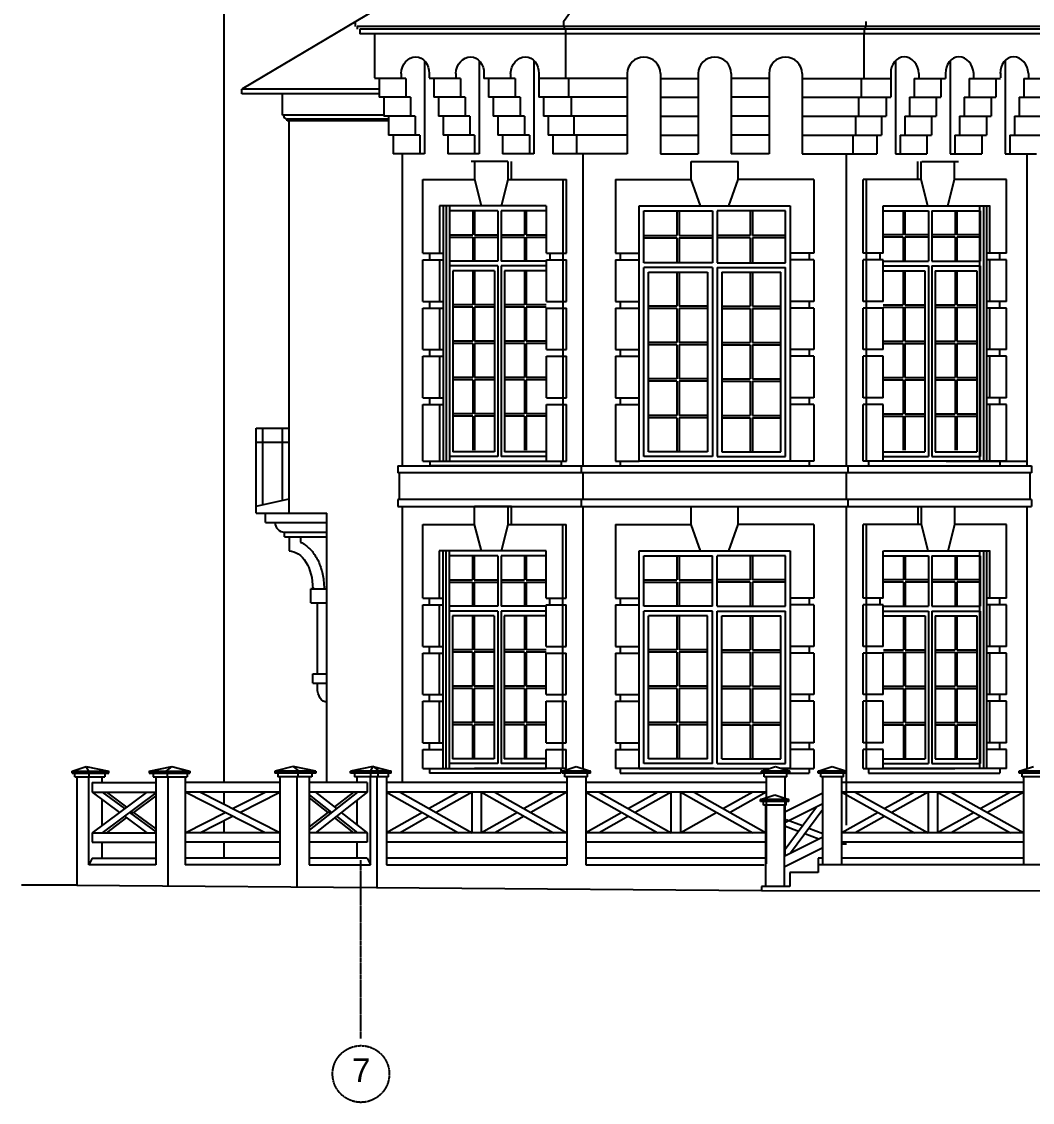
# Model space of a CAD drawing. Header units: millimetres. Extents: x -112665 to -16847, y 30630 to 100849.
# Drawn here: x -110771 to -100071, y 60499 to 71932 of the extents above; entities that cross this region are included whole.
import ezdxf

# ---------------------------------------------------------------- set-up
doc = ezdxf.new("R2010")
doc.units = ezdxf.units.MM
doc.linetypes.add('CENTER2', pattern=[1.125, 0.75, -0.125, 0.125, -0.125])
doc.layers.add('axis', color=40, linetype='CENTER2')
doc.layers.add('wall', color=5, linetype='Continuous')
doc.styles.get("Standard").update_dxf_attribs({"font": 'arial.ttf'})

msp = doc.modelspace()

# ---------------------------------------------------------------- linework, layer by layer
at = {"layer": 'axis'}
msp.add_line((-107179, 61176), (-107179, 63062), dxfattribs=at)
at = {"layer": 'axis', "color": 3}
msp.add_circle((-107179, 60799), 300, dxfattribs=at)
at = {"layer": 'wall', "color": 18, "true_color": 0x000000}
for p, q in [((-100179, 76132), (-108439, 71218)), ((-108629, 74304), (-108629, 63882)), ((-105034, 71932), (-103434, 74196)), ((-107239, 71932), (-107239, 71882)), ((-107239, 71932), (-107239, 71882)), ((-105034, 71932), (-105034, 71882)), ((-105034, 71932), (-105034, 71882)), ((-101833, 71932), (-101833, 71882)), ((-99628, 71882), (-107219, 71882)), ((-107219, 71882), (-107219, 71852)), ((-99648, 71852), (-107189, 71852)), ((-107189, 71852), (-107189, 71802)), ((-105026, 71882), (-105026, 71852)), ((-105026, 71882), (-105026, 71852)), ((-105014, 71852), (-105014, 71802)), ((-105014, 71852), (-105014, 71802)), ((-101853, 71852), (-101853, 71802)), ((-101841, 71882), (-101841, 71852)), ((-99678, 71802), (-107189, 71802)), ((-107037, 71802), (-107037, 71339)), ((-105012, 71802), (-105012, 71332)), ((-101855, 71802), (-101855, 71332)), ((-106507, 71519), (-106507, 70532)), ((-105927, 71519), (-105927, 70532)), ((-105347, 71519), (-105347, 70532)), ((-101520, 71519), (-101520, 70532)), ((-100940, 71519), (-100940, 70532)), ((-100361, 71519), (-100361, 70532)), ((-106754, 71382), (-106754, 71332)), ((-106507, 71382), (-106507, 71332)), ((-106457, 71389), (-106457, 71339)), ((-106174, 71382), (-106174, 71332)), ((-105927, 71382), (-105927, 71332)), ((-105877, 71382), (-105877, 71332)), ((-105594, 71382), (-105594, 71332)), ((-105347, 71382), (-105347, 71332)), ((-105297, 71382), (-105297, 71332)), ((-104359, 71382), (-104359, 70532)), ((-104009, 71382), (-104009, 70532)), ((-103609, 71382), (-103609, 70532)), ((-103259, 71382), (-103259, 70532)), ((-102859, 71382), (-102859, 70532)), ((-102509, 71382), (-102509, 70532)), ((-101570, 71382), (-101570, 71332)), ((-101520, 71382), (-101520, 71332)), ((-101273, 71382), (-101273, 71332)), ((-100990, 71382), (-100990, 71332)), ((-100940, 71382), (-100940, 71332)), ((-100693, 71382), (-100693, 71332)), ((-100410, 71389), (-100410, 71339)), ((-100361, 71382), (-100361, 71332)), ((-100113, 71382), (-100113, 71332)), ((-106705, 71332), (-107037, 71332)), ((-106987, 71332), (-106987, 71132)), ((-106705, 71332), (-106705, 71132)), ((-106125, 71332), (-106457, 71332)), ((-106408, 71332), (-106408, 71132)), ((-106125, 71332), (-106125, 71132)), ((-105545, 71332), (-105877, 71332)), ((-105828, 71332), (-105828, 71132)), ((-105545, 71332), (-105545, 71132)), ((-104359, 71332), (-105297, 71332)), ((-105297, 71332), (-105297, 71132)), ((-104983, 71332), (-104983, 71132)), ((-104009, 71332), (-103609, 71332)), ((-102859, 71332), (-103259, 71332)), ((-102509, 71332), (-101570, 71332)), ((-101884, 71332), (-101884, 71132)), ((-101570, 71332), (-101570, 71132)), ((-101322, 71332), (-101322, 71132)), ((-101322, 71332), (-100990, 71332)), ((-101039, 71332), (-101039, 71132)), ((-100742, 71332), (-100742, 71132)), ((-100742, 71332), (-100410, 71332)), ((-100459, 71332), (-100459, 71132)), ((-100163, 71332), (-99830, 71332)), ((-100163, 71332), (-100163, 71132)), ((-106987, 71218), (-108439, 71218)), ((-108439, 71168), (-108439, 71218)), ((-106987, 71168), (-108439, 71168)), ((-108009, 70942), (-108009, 71168)), ((-106655, 71132), (-106987, 71132)), ((-106938, 71132), (-106938, 70932)), ((-106655, 71132), (-106655, 70932)), ((-106075, 71132), (-106408, 71132)), ((-106358, 71132), (-106358, 70932)), ((-106075, 71132), (-106075, 70932)), ((-105495, 71132), (-105828, 71132)), ((-105778, 71132), (-105778, 70932)), ((-105495, 71132), (-105495, 70932)), ((-104359, 71132), (-105297, 71132)), ((-105248, 71132), (-105248, 70932)), ((-104399, 71132), (-104980, 71132)), ((-104954, 71132), (-104954, 70932)), ((-104009, 71132), (-103609, 71132)), ((-102859, 71132), (-103259, 71132)), ((-102509, 71132), (-101570, 71132)), ((-102468, 71132), (-101888, 71132)), ((-101913, 71132), (-101913, 70932)), ((-101619, 71132), (-101619, 70932)), ((-101372, 71132), (-101372, 70932)), ((-101372, 71132), (-101039, 71132)), ((-101089, 71132), (-101089, 70932)), ((-100792, 71132), (-100792, 70932)), ((-100792, 71132), (-100459, 71132)), ((-100509, 71132), (-100509, 70932)), ((-100212, 71132), (-99880, 71132)), ((-100212, 71132), (-100212, 70932)), ((-106938, 70942), (-108009, 70942)), ((-107959, 70882), (-107959, 70902)), ((-106888, 70902), (-107959, 70902)), ((-106606, 70932), (-106938, 70932)), ((-106888, 70932), (-106888, 70732)), ((-106606, 70932), (-106606, 70732)), ((-106026, 70932), (-106358, 70932)), ((-106309, 70932), (-106309, 70732)), ((-106026, 70932), (-106026, 70732)), ((-105446, 70932), (-105778, 70932)), ((-105729, 70932), (-105729, 70732)), ((-105446, 70932), (-105446, 70732)), ((-104359, 70932), (-105248, 70932)), ((-105198, 70932), (-105198, 70732)), ((-104399, 70932), (-104980, 70932)), ((-104925, 70932), (-104925, 70732)), ((-104009, 70932), (-103609, 70932)), ((-102859, 70932), (-103259, 70932)), ((-102509, 70932), (-101619, 70932)), ((-102468, 70932), (-101888, 70932)), ((-101942, 70932), (-101942, 70732)), ((-101669, 70932), (-101669, 70732)), ((-101421, 70932), (-101089, 70932)), ((-101421, 70932), (-101421, 70732)), ((-101138, 70932), (-101138, 70732)), ((-100841, 70932), (-100509, 70932)), ((-100841, 70932), (-100841, 70732)), ((-100558, 70932), (-100558, 70732)), ((-100262, 70932), (-100262, 70732)), ((-100262, 70932), (-99929, 70932)), ((-106888, 70882), (-107959, 70882)), ((-107939, 66732), (-107939, 70882)), ((-106556, 70732), (-106888, 70732)), ((-106839, 70732), (-106839, 70532)), ((-106556, 70732), (-106556, 70532)), ((-105976, 70732), (-106309, 70732)), ((-106259, 70732), (-106259, 70532)), ((-105976, 70732), (-105976, 70532)), ((-105396, 70732), (-105729, 70732)), ((-105679, 70732), (-105679, 70532)), ((-105396, 70732), (-105396, 70532)), ((-104359, 70732), (-105198, 70732)), ((-105149, 70732), (-105149, 70532)), ((-104399, 70732), (-104980, 70732)), ((-104896, 70732), (-104896, 70532)), ((-104009, 70732), (-103609, 70732)), ((-102859, 70732), (-103259, 70732)), ((-102509, 70732), (-101669, 70732)), ((-102468, 70732), (-101888, 70732)), ((-101971, 70732), (-101971, 70532)), ((-101718, 70732), (-101718, 70532)), ((-101471, 70732), (-101471, 70532)), ((-101471, 70732), (-101138, 70732)), ((-101188, 70732), (-101188, 70532)), ((-100891, 70732), (-100891, 70532)), ((-100891, 70732), (-100558, 70732)), ((-100608, 70732), (-100608, 70532)), ((-100311, 70732), (-100311, 70532)), ((-100311, 70732), (-99979, 70732)), ((-106507, 70532), (-106839, 70532)), ((-106739, 67232), (-106739, 70532)), ((-105927, 70532), (-106259, 70532)), ((-105625, 70452), (-106013, 70452)), ((-105973, 70262), (-105973, 70452)), ((-105347, 70532), (-105679, 70532)), ((-105620, 70262), (-105620, 70452)), ((-105584, 70262), (-105584, 70452)), ((-104359, 70532), (-105149, 70532)), ((-104399, 70532), (-104980, 70532)), ((-104827, 67232), (-104827, 70532)), ((-104009, 70532), (-103609, 70532)), ((-103684, 70452), (-103184, 70452)), ((-103684, 70262), (-103684, 70452)), ((-102859, 70532), (-103259, 70532)), ((-103184, 70262), (-103184, 70452)), ((-102509, 70532), (-101718, 70532)), ((-102468, 70532), (-101888, 70532)), ((-102040, 67232), (-102040, 70532)), ((-101520, 70532), (-101188, 70532)), ((-101283, 70262), (-101283, 70452)), ((-101247, 70262), (-101247, 70452)), ((-101243, 70452), (-100854, 70452)), ((-100940, 70532), (-100608, 70532)), ((-100894, 70262), (-100894, 70452)), ((-100361, 70532), (-100028, 70532)), ((-100128, 67232), (-100128, 70532)), ((-106522, 70262), (-105973, 70262)), ((-106522, 69482), (-106522, 70262)), ((-105903, 69982), (-105973, 70262)), ((-105690, 69982), (-105620, 70262)), ((-105620, 70262), (-105004, 70262)), ((-105039, 67282), (-105039, 70262)), ((-105004, 69482), (-105004, 70262)), ((-104484, 70262), (-104484, 69482)), ((-104484, 70262), (-103684, 70262)), ((-103584, 69982), (-103684, 70262)), ((-103284, 69982), (-103184, 70262)), ((-102384, 70262), (-103184, 70262)), ((-102384, 70262), (-102384, 69482)), ((-101863, 69482), (-101863, 70262)), ((-101247, 70262), (-101863, 70262)), ((-101828, 67282), (-101828, 70262)), ((-101177, 69982), (-101247, 70262)), ((-100965, 69982), (-100894, 70262)), ((-100346, 70262), (-100894, 70262)), ((-100346, 69482), (-100346, 70262)), ((-105217, 69982), (-106349, 69982)), ((-106345, 69482), (-106345, 69982)), ((-106309, 69982), (-106309, 67282)), ((-106278, 69982), (-106278, 67282)), ((-106239, 67282), (-106239, 69982)), ((-105216, 69482), (-105216, 69982)), ((-104234, 67282), (-104234, 69982)), ((-104234, 69982), (-102634, 69982)), ((-102634, 69982), (-102634, 67282)), ((-101651, 69482), (-101651, 69982)), ((-101650, 69982), (-100518, 69982)), ((-100628, 67282), (-100628, 69982)), ((-100589, 69982), (-100589, 67282)), ((-100558, 69982), (-100558, 67282)), ((-100522, 69482), (-100522, 69982)), ((-105730, 69932), (-106243, 69932)), ((-106243, 69932), (-106243, 69397)), ((-105995, 69932), (-105995, 69677)), ((-105978, 69932), (-105978, 69677)), ((-105730, 69932), (-105730, 69397)), ((-105217, 69932), (-105695, 69932)), ((-105695, 69932), (-105695, 69397)), ((-105447, 69932), (-105447, 69677)), ((-105430, 69932), (-105430, 69677)), ((-104184, 69382), (-104184, 69932)), ((-104184, 69932), (-103459, 69932)), ((-103834, 69932), (-103834, 69670)), ((-103834, 69932), (-103834, 69670)), ((-103809, 69932), (-103809, 69670)), ((-103809, 69932), (-103809, 69670)), ((-103459, 69932), (-103459, 69382)), ((-103409, 69932), (-103409, 69382)), ((-102684, 69932), (-103409, 69932)), ((-103059, 69932), (-103059, 69670)), ((-103059, 69932), (-103059, 69670)), ((-103034, 69932), (-103034, 69670)), ((-103034, 69932), (-103034, 69670)), ((-102684, 69382), (-102684, 69932)), ((-101650, 69932), (-101172, 69932)), ((-101438, 69932), (-101438, 69677)), ((-101420, 69932), (-101420, 69677)), ((-101172, 69932), (-101172, 69397)), ((-101137, 69932), (-101137, 69397)), ((-101137, 69932), (-100624, 69932)), ((-100890, 69932), (-100890, 69677)), ((-100872, 69932), (-100872, 69677)), ((-100624, 69932), (-100624, 69397)), ((-106243, 69677), (-105995, 69677)), ((-106243, 69652), (-105995, 69652)), ((-105995, 69652), (-105995, 69397)), ((-105978, 69677), (-105730, 69677)), ((-105978, 69652), (-105730, 69652)), ((-105978, 69652), (-105978, 69397)), ((-105695, 69677), (-105447, 69677)), ((-105695, 69652), (-105447, 69652)), ((-105447, 69652), (-105447, 69397)), ((-105430, 69677), (-105217, 69677)), ((-105430, 69652), (-105217, 69652)), ((-105430, 69652), (-105430, 69397)), ((-104184, 69670), (-103834, 69670)), ((-104184, 69645), (-103834, 69645)), ((-103834, 69645), (-103834, 69382)), ((-103834, 69645), (-103834, 69382)), ((-103809, 69670), (-103459, 69670)), ((-103809, 69645), (-103459, 69645)), ((-103809, 69645), (-103809, 69382)), ((-103809, 69645), (-103809, 69382)), ((-103059, 69670), (-103409, 69670)), ((-103059, 69645), (-103409, 69645)), ((-103059, 69645), (-103059, 69382)), ((-103059, 69645), (-103059, 69382)), ((-102684, 69670), (-103034, 69670)), ((-103034, 69645), (-103034, 69382)), ((-102684, 69645), (-103034, 69645)), ((-103034, 69645), (-103034, 69382)), ((-101438, 69677), (-101650, 69677)), ((-101438, 69652), (-101650, 69652)), ((-101438, 69652), (-101438, 69397)), ((-101172, 69677), (-101420, 69677)), ((-101420, 69652), (-101420, 69397)), ((-101172, 69652), (-101420, 69652)), ((-100890, 69677), (-101137, 69677)), ((-100890, 69652), (-101137, 69652)), ((-100890, 69652), (-100890, 69397)), ((-100624, 69677), (-100872, 69677)), ((-100872, 69652), (-100872, 69397)), ((-100624, 69652), (-100872, 69652)), ((-106522, 69482), (-106309, 69482)), ((-106522, 68972), (-106522, 69412)), ((-106522, 69412), (-106309, 69412)), ((-106451, 69412), (-106451, 69482)), ((-106345, 68972), (-106345, 69412)), ((-105216, 69482), (-105004, 69482)), ((-105216, 68972), (-105216, 69412)), ((-105216, 69412), (-105004, 69412)), ((-105181, 69482), (-105181, 69412)), ((-105004, 68972), (-105004, 69412)), ((-104484, 69482), (-104234, 69482)), ((-104484, 69412), (-104484, 68972)), ((-104484, 69412), (-104234, 69412)), ((-104434, 69482), (-104434, 69412)), ((-102384, 69482), (-102634, 69482)), ((-102384, 69412), (-102634, 69412)), ((-102434, 69482), (-102434, 69412)), ((-102384, 69412), (-102384, 68972)), ((-101651, 69482), (-101863, 69482)), ((-101863, 68972), (-101863, 69412)), ((-101651, 69412), (-101863, 69412)), ((-101686, 69482), (-101686, 69412)), ((-101651, 68972), (-101651, 69412)), ((-100346, 69482), (-100558, 69482)), ((-100346, 69412), (-100558, 69412)), ((-100522, 68972), (-100522, 69412)), ((-100416, 69412), (-100416, 69482)), ((-100346, 68972), (-100346, 69412)), ((-105730, 69397), (-106243, 69397)), ((-106243, 69347), (-106243, 67332)), ((-105730, 69347), (-106243, 69347)), ((-106207, 69297), (-106207, 67382)), ((-105765, 69297), (-106207, 69297)), ((-105995, 69297), (-105995, 68937)), ((-105978, 69297), (-105978, 68937)), ((-105765, 69297), (-105765, 67382)), ((-105730, 69347), (-105730, 67332)), ((-105217, 69397), (-105695, 69397)), ((-105695, 69347), (-105695, 67332)), ((-105217, 69347), (-105695, 69347)), ((-105659, 69297), (-105659, 67382)), ((-105217, 69297), (-105659, 69297)), ((-105447, 69297), (-105447, 68937)), ((-105430, 69297), (-105430, 68937)), ((-103459, 69382), (-104184, 69382)), ((-104184, 67332), (-104184, 69332)), ((-103459, 69332), (-104184, 69332)), ((-103459, 69332), (-103459, 67332)), ((-103409, 69382), (-102684, 69382)), ((-103409, 69332), (-103409, 67332)), ((-103409, 69332), (-102684, 69332)), ((-102684, 67332), (-102684, 69332)), ((-101650, 69397), (-101172, 69397)), ((-101650, 69347), (-101172, 69347)), ((-101650, 69297), (-101208, 69297)), ((-101438, 69297), (-101438, 68937)), ((-101420, 69297), (-101420, 68937)), ((-101208, 69297), (-101208, 67382)), ((-101172, 69347), (-101172, 67332)), ((-101137, 69397), (-100624, 69397)), ((-101137, 69347), (-101137, 67332)), ((-101137, 69347), (-100624, 69347)), ((-101102, 69297), (-101102, 67382)), ((-101102, 69297), (-100660, 69297)), ((-100890, 69297), (-100890, 68937)), ((-100872, 69297), (-100872, 68937)), ((-100660, 69297), (-100660, 67382)), ((-100624, 69347), (-100624, 67332)), ((-104134, 67382), (-104134, 69282)), ((-104134, 69282), (-103509, 69282)), ((-103834, 69282), (-103834, 68922)), ((-103809, 69282), (-103809, 68922)), ((-103509, 69282), (-103509, 67382)), ((-103359, 69282), (-103359, 67382)), ((-103359, 69282), (-102734, 69282)), ((-103059, 69282), (-103059, 68922)), ((-103034, 69282), (-103034, 68922)), ((-102734, 67382), (-102734, 69282)), ((-106522, 68972), (-106309, 68972)), ((-106451, 68902), (-106451, 68972)), ((-105216, 68972), (-105004, 68972)), ((-104484, 68972), (-104234, 68972)), ((-104434, 68972), (-104434, 68902)), ((-102384, 68972), (-102634, 68972)), ((-102434, 68972), (-102434, 68902)), ((-101651, 68972), (-101863, 68972)), ((-100346, 68972), (-100558, 68972)), ((-100416, 68902), (-100416, 68972)), ((-106522, 68902), (-106309, 68902)), ((-106522, 68462), (-106522, 68902)), ((-106345, 68462), (-106345, 68902)), ((-105995, 68937), (-106207, 68937)), ((-105995, 68912), (-106207, 68912)), ((-105995, 68912), (-105995, 68552)), ((-105765, 68937), (-105978, 68937)), ((-105765, 68912), (-105978, 68912)), ((-105978, 68912), (-105978, 68552)), ((-105447, 68937), (-105659, 68937)), ((-105447, 68912), (-105659, 68912)), ((-105447, 68912), (-105447, 68552)), ((-105217, 68937), (-105430, 68937)), ((-105430, 68912), (-105430, 68552)), ((-105217, 68912), (-105430, 68912)), ((-105216, 68902), (-105004, 68902)), ((-105216, 68462), (-105216, 68902)), ((-105004, 68462), (-105004, 68902)), ((-104484, 68902), (-104484, 68462)), ((-104484, 68902), (-104234, 68902)), ((-103834, 68922), (-104134, 68922)), ((-103834, 68897), (-104134, 68897)), ((-103834, 68897), (-103834, 68537)), ((-103509, 68922), (-103809, 68922)), ((-103509, 68897), (-103809, 68897)), ((-103809, 68897), (-103809, 68537)), ((-103359, 68922), (-103059, 68922)), ((-103359, 68897), (-103059, 68897)), ((-103059, 68897), (-103059, 68537)), ((-103034, 68922), (-102734, 68922)), ((-103034, 68897), (-102734, 68897)), ((-103034, 68897), (-103034, 68537)), ((-102384, 68902), (-102634, 68902)), ((-102384, 68902), (-102384, 68462)), ((-101863, 68462), (-101863, 68902)), ((-101651, 68902), (-101863, 68902)), ((-101651, 68462), (-101651, 68902)), ((-101650, 68937), (-101438, 68937)), ((-101650, 68912), (-101438, 68912)), ((-101438, 68912), (-101438, 68552)), ((-101420, 68937), (-101208, 68937)), ((-101420, 68912), (-101208, 68912)), ((-101420, 68912), (-101420, 68552)), ((-101102, 68937), (-100890, 68937)), ((-101102, 68912), (-100890, 68912)), ((-100890, 68912), (-100890, 68552)), ((-100872, 68937), (-100660, 68937)), ((-100872, 68912), (-100872, 68552)), ((-100872, 68912), (-100660, 68912)), ((-100346, 68902), (-100558, 68902)), ((-100522, 68462), (-100522, 68902)), ((-100346, 68462), (-100346, 68902)), ((-105995, 68552), (-106207, 68552)), ((-105995, 68527), (-106207, 68527)), ((-105995, 68527), (-105995, 68167)), ((-105765, 68552), (-105978, 68552)), ((-105978, 68527), (-105978, 68167)), ((-105765, 68527), (-105978, 68527)), ((-105447, 68552), (-105659, 68552)), ((-105447, 68527), (-105659, 68527)), ((-105447, 68527), (-105447, 68167)), ((-105217, 68552), (-105430, 68552)), ((-105430, 68527), (-105430, 68167)), ((-105217, 68527), (-105430, 68527)), ((-103834, 68537), (-104134, 68537)), ((-103834, 68512), (-104134, 68512)), ((-103834, 68512), (-103834, 68152)), ((-103509, 68537), (-103809, 68537)), ((-103509, 68512), (-103809, 68512)), ((-103809, 68512), (-103809, 68152)), ((-103359, 68537), (-103059, 68537)), ((-103359, 68512), (-103059, 68512)), ((-103059, 68512), (-103059, 68152)), ((-103034, 68537), (-102734, 68537)), ((-103034, 68512), (-102734, 68512)), ((-103034, 68512), (-103034, 68152)), ((-101650, 68552), (-101438, 68552)), ((-101650, 68527), (-101438, 68527)), ((-101438, 68527), (-101438, 68167)), ((-101420, 68552), (-101208, 68552)), ((-101420, 68527), (-101208, 68527)), ((-101420, 68527), (-101420, 68167)), ((-101102, 68552), (-100890, 68552)), ((-101102, 68527), (-100890, 68527)), ((-100890, 68527), (-100890, 68167)), ((-100872, 68552), (-100660, 68552)), ((-100872, 68527), (-100660, 68527)), ((-100872, 68527), (-100872, 68167)), ((-106522, 68462), (-106309, 68462)), ((-106522, 68392), (-106309, 68392)), ((-106522, 67952), (-106522, 68392)), ((-106451, 68392), (-106451, 68462)), ((-106345, 67952), (-106345, 68392)), ((-105216, 68462), (-105004, 68462)), ((-105216, 68392), (-105004, 68392)), ((-105216, 67952), (-105216, 68392)), ((-105004, 67952), (-105004, 68392)), ((-104484, 68462), (-104234, 68462)), ((-104484, 68392), (-104234, 68392)), ((-104484, 68392), (-104484, 67952)), ((-104434, 68462), (-104434, 68392)), ((-102384, 68462), (-102634, 68462)), ((-102384, 68392), (-102634, 68392)), ((-102434, 68462), (-102434, 68392)), ((-102384, 68392), (-102384, 67952)), ((-101651, 68462), (-101863, 68462)), ((-101863, 67952), (-101863, 68392)), ((-101651, 68392), (-101863, 68392)), ((-101651, 67952), (-101651, 68392)), ((-100346, 68462), (-100558, 68462)), ((-100346, 68392), (-100558, 68392)), ((-100522, 67952), (-100522, 68392)), ((-100416, 68392), (-100416, 68462)), ((-100346, 67952), (-100346, 68392)), ((-105995, 68167), (-106207, 68167)), ((-105765, 68167), (-105978, 68167)), ((-105447, 68167), (-105659, 68167)), ((-105217, 68167), (-105430, 68167)), ((-103834, 68152), (-104134, 68152)), ((-103509, 68152), (-103809, 68152)), ((-103359, 68152), (-103059, 68152)), ((-103034, 68152), (-102734, 68152)), ((-101650, 68167), (-101438, 68167)), ((-101420, 68167), (-101208, 68167)), ((-101102, 68167), (-100890, 68167)), ((-100872, 68167), (-100660, 68167)), ((-105995, 68142), (-106207, 68142)), ((-105995, 68142), (-105995, 67782)), ((-105765, 68142), (-105978, 68142)), ((-105978, 68142), (-105978, 67782)), ((-105447, 68142), (-105659, 68142)), ((-105447, 68142), (-105447, 67782)), ((-105217, 68142), (-105430, 68142)), ((-105430, 68142), (-105430, 67782)), ((-103834, 68127), (-104134, 68127)), ((-103834, 68127), (-103834, 67767)), ((-103509, 68127), (-103809, 68127)), ((-103809, 68127), (-103809, 67767)), ((-103359, 68127), (-103059, 68127)), ((-103059, 68127), (-103059, 67767)), ((-103034, 68127), (-102734, 68127)), ((-103034, 68127), (-103034, 67767)), ((-101650, 68142), (-101438, 68142)), ((-101438, 68142), (-101438, 67782)), ((-101420, 68142), (-101420, 67782)), ((-101420, 68142), (-101208, 68142)), ((-101102, 68142), (-100890, 68142)), ((-100890, 68142), (-100890, 67782)), ((-100872, 68142), (-100872, 67782)), ((-100872, 68142), (-100660, 68142)), ((-106522, 67952), (-106309, 67952)), ((-106451, 67882), (-106451, 67952)), ((-105216, 67952), (-105004, 67952)), ((-104484, 67952), (-104234, 67952)), ((-104434, 67952), (-104434, 67882)), ((-102384, 67952), (-102634, 67952)), ((-102434, 67952), (-102434, 67882)), ((-101651, 67952), (-101863, 67952)), ((-100346, 67952), (-100558, 67952)), ((-100416, 67882), (-100416, 67952)), ((-106522, 67282), (-106522, 67882)), ((-106522, 67882), (-106309, 67882)), ((-106345, 67282), (-106345, 67882)), ((-105216, 67282), (-105216, 67882)), ((-105216, 67882), (-105004, 67882)), ((-105004, 67282), (-105004, 67882)), ((-104484, 67882), (-104484, 67282)), ((-104484, 67882), (-104234, 67882)), ((-102384, 67882), (-102634, 67882)), ((-102384, 67882), (-102384, 67282)), ((-101863, 67282), (-101863, 67882)), ((-101651, 67882), (-101863, 67882)), ((-101651, 67282), (-101651, 67882)), ((-100346, 67882), (-100558, 67882)), ((-100522, 67282), (-100522, 67882)), ((-100346, 67282), (-100346, 67882)), ((-105995, 67782), (-106207, 67782)), ((-105995, 67757), (-106207, 67757)), ((-105995, 67757), (-105995, 67397)), ((-105765, 67782), (-105978, 67782)), ((-105978, 67757), (-105978, 67397)), ((-105765, 67757), (-105978, 67757)), ((-105447, 67782), (-105659, 67782)), ((-105447, 67757), (-105659, 67757)), ((-105447, 67757), (-105447, 67397)), ((-105217, 67782), (-105430, 67782)), ((-105430, 67757), (-105430, 67397)), ((-105217, 67757), (-105430, 67757)), ((-103834, 67767), (-104134, 67767)), ((-103834, 67742), (-104134, 67742)), ((-103834, 67742), (-103834, 67382)), ((-103509, 67767), (-103809, 67767)), ((-103809, 67742), (-103809, 67382)), ((-103509, 67742), (-103809, 67742)), ((-103359, 67767), (-103059, 67767)), ((-103359, 67742), (-103059, 67742)), ((-103059, 67742), (-103059, 67382)), ((-103034, 67767), (-102734, 67767)), ((-103034, 67742), (-103034, 67382)), ((-103034, 67742), (-102734, 67742)), ((-101650, 67782), (-101438, 67782)), ((-101650, 67757), (-101438, 67757)), ((-101438, 67757), (-101438, 67397)), ((-101420, 67782), (-101208, 67782)), ((-101420, 67757), (-101420, 67397)), ((-101420, 67757), (-101208, 67757)), ((-101102, 67782), (-100890, 67782)), ((-101102, 67757), (-100890, 67757)), ((-100890, 67757), (-100890, 67397)), ((-100872, 67782), (-100660, 67782)), ((-100872, 67757), (-100872, 67397)), ((-100872, 67757), (-100660, 67757)), ((-108289, 66807), (-108289, 67632)), ((-108289, 67632), (-107939, 67632)), ((-108219, 66822), (-108219, 67632)), ((-108009, 66867), (-108009, 67632)), ((-108289, 67482), (-107939, 67482)), ((-105765, 67382), (-106207, 67382)), ((-105217, 67382), (-105659, 67382)), ((-103509, 67382), (-104134, 67382)), ((-103359, 67382), (-102734, 67382)), ((-101650, 67382), (-101208, 67382)), ((-101102, 67382), (-100660, 67382)), ((-106790, 67232), (-100082, 67232)), ((-106790, 67232), (-106790, 67159)), ((-106522, 67282), (-105004, 67282)), ((-106451, 67282), (-106451, 67232)), ((-105061, 67232), (-106451, 67232)), ((-105730, 67332), (-106243, 67332)), ((-105217, 67332), (-105695, 67332)), ((-105061, 67282), (-105061, 67232)), ((-104848, 67232), (-104848, 67159)), ((-104484, 67282), (-104234, 67282)), ((-104434, 67282), (-104434, 67232)), ((-104434, 67232), (-102434, 67232)), ((-102634, 67282), (-104234, 67282)), ((-103459, 67332), (-104184, 67332)), ((-103409, 67332), (-102684, 67332)), ((-102384, 67282), (-102634, 67282)), ((-102434, 67282), (-102434, 67232)), ((-102024, 67232), (-102024, 67159)), ((-100346, 67282), (-101863, 67282)), ((-101806, 67282), (-101806, 67232)), ((-101806, 67232), (-100416, 67232)), ((-101650, 67332), (-101172, 67332)), ((-101137, 67332), (-100624, 67332)), ((-100984, 67282), (-100128, 67282)), ((-100416, 67282), (-100416, 67232)), ((-100082, 67232), (-100082, 67159)), ((-100082, 67159), (-106790, 67159)), ((-106773, 67159), (-106773, 66876)), ((-104827, 66876), (-104827, 67159)), ((-102040, 66876), (-102040, 67159)), ((-100099, 67159), (-100099, 66876)), ((-108289, 66807), (-107939, 66882)), ((-108289, 66732), (-108289, 66807)), ((-100082, 66876), (-106790, 66876)), ((-106790, 66876), (-106790, 66802)), ((-106790, 66802), (-100082, 66802)), ((-106739, 63882), (-106739, 66802)), ((-105975, 66612), (-105975, 66802)), ((-105586, 66802), (-105975, 66802)), ((-105621, 66612), (-105621, 66802)), ((-105586, 66612), (-105586, 66802)), ((-104848, 66876), (-104848, 66802)), ((-104827, 64028), (-104827, 66802)), ((-103684, 66802), (-103184, 66802)), ((-103684, 66612), (-103684, 66802)), ((-103184, 66612), (-103184, 66802)), ((-102040, 63432), (-102040, 66802)), ((-102024, 66876), (-102024, 66802)), ((-101281, 66802), (-100892, 66802)), ((-101281, 66612), (-101281, 66802)), ((-101246, 66612), (-101246, 66802)), ((-100892, 66612), (-100892, 66802)), ((-100128, 64030), (-100128, 66802)), ((-100082, 66876), (-100082, 66802)), ((-108289, 66732), (-107539, 66732)), ((-108189, 66632), (-108189, 66732)), ((-107539, 63882), (-107539, 66732)), ((-108189, 66632), (-107539, 66632)), ((-106523, 65832), (-106523, 66612)), ((-106523, 66612), (-105975, 66612)), ((-105904, 66332), (-105975, 66612)), ((-105692, 66332), (-105621, 66612)), ((-105621, 66612), (-105005, 66612)), ((-105041, 64032), (-105041, 66612)), ((-105005, 65832), (-105005, 66612)), ((-104484, 66612), (-104484, 65832)), ((-104484, 66612), (-103684, 66612)), ((-103584, 66332), (-103684, 66612)), ((-103284, 66332), (-103184, 66612)), ((-102384, 66612), (-103184, 66612)), ((-102384, 66612), (-102384, 65832)), ((-101862, 65832), (-101862, 66612)), ((-101246, 66612), (-101862, 66612)), ((-101826, 64032), (-101826, 66612)), ((-101175, 66332), (-101246, 66612)), ((-100963, 66332), (-100892, 66612)), ((-100344, 66612), (-100892, 66612)), ((-100344, 65832), (-100344, 66612)), ((-107989, 66482), (-107989, 66532)), ((-107989, 66482), (-107989, 66532)), ((-107989, 66532), (-107539, 66532)), ((-107989, 66482), (-107539, 66482)), ((-107939, 66482), (-107939, 66332)), ((-107819, 66482), (-107819, 66425)), ((-105219, 66332), (-106350, 66332)), ((-106346, 65832), (-106346, 66332)), ((-106311, 66332), (-106311, 64032)), ((-106279, 66332), (-106279, 64032)), ((-106240, 64032), (-106240, 66332)), ((-105217, 65832), (-105217, 66332)), ((-104234, 64032), (-104234, 66332)), ((-104234, 66332), (-102634, 66332)), ((-102634, 66332), (-102634, 64032)), ((-101650, 65832), (-101650, 66332)), ((-101648, 66332), (-100517, 66332)), ((-100627, 64032), (-100627, 66332)), ((-100588, 66332), (-100588, 64032)), ((-100556, 66332), (-100556, 64032)), ((-100521, 65832), (-100521, 66332)), ((-106244, 66282), (-106244, 65747)), ((-105731, 66282), (-106244, 66282)), ((-105997, 66282), (-105997, 66027)), ((-105979, 66282), (-105979, 66027)), ((-105731, 66282), (-105731, 65747)), ((-105696, 66282), (-105696, 65747)), ((-105219, 66282), (-105696, 66282)), ((-105449, 66282), (-105449, 66027)), ((-105431, 66282), (-105431, 66027)), ((-104184, 65747), (-104184, 66282)), ((-104184, 66282), (-103459, 66282)), ((-103834, 66282), (-103834, 66027)), ((-103809, 66282), (-103809, 66027)), ((-103459, 65747), (-103459, 66282)), ((-103409, 65747), (-103409, 66282)), ((-102684, 66282), (-103409, 66282)), ((-103059, 66282), (-103059, 66027)), ((-103034, 66282), (-103034, 66027)), ((-102684, 65747), (-102684, 66282)), ((-101648, 66282), (-101171, 66282)), ((-101436, 66282), (-101436, 66027)), ((-101419, 66282), (-101419, 66027)), ((-101171, 66282), (-101171, 65747)), ((-101136, 66282), (-101136, 65747)), ((-101136, 66282), (-100623, 66282)), ((-100888, 66282), (-100888, 66027)), ((-100871, 66282), (-100871, 66027)), ((-100623, 66282), (-100623, 65747)), ((-106244, 66027), (-105997, 66027)), ((-106244, 66002), (-105997, 66002)), ((-105997, 66002), (-105997, 65747)), ((-105979, 66027), (-105731, 66027)), ((-105979, 66002), (-105979, 65747)), ((-105979, 66002), (-105731, 66002)), ((-105696, 66027), (-105449, 66027)), ((-105696, 66002), (-105449, 66002)), ((-105449, 66002), (-105449, 65747)), ((-105431, 66027), (-105219, 66027)), ((-105431, 66002), (-105431, 65747)), ((-105431, 66002), (-105219, 66002)), ((-104184, 66027), (-103834, 66027)), ((-104184, 66002), (-103834, 66002)), ((-103834, 66002), (-103834, 65747)), ((-103809, 66027), (-103459, 66027)), ((-103809, 66002), (-103809, 65747)), ((-103809, 66002), (-103459, 66002)), ((-103059, 66027), (-103409, 66027)), ((-103059, 66002), (-103409, 66002)), ((-103059, 66002), (-103059, 65747)), ((-102684, 66027), (-103034, 66027)), ((-103034, 66002), (-103034, 65747)), ((-102684, 66002), (-103034, 66002)), ((-101436, 66027), (-101648, 66027)), ((-101436, 66002), (-101648, 66002)), ((-101436, 66002), (-101436, 65747)), ((-101171, 66027), (-101419, 66027)), ((-101419, 66002), (-101419, 65747)), ((-101171, 66002), (-101419, 66002)), ((-100888, 66027), (-101136, 66027)), ((-100888, 66002), (-101136, 66002)), ((-100888, 66002), (-100888, 65747)), ((-100623, 66027), (-100871, 66027)), ((-100871, 66002), (-100871, 65747)), ((-100623, 66002), (-100871, 66002)), ((-107669, 65932), (-107709, 65932)), ((-107709, 65782), (-107709, 65932)), ((-107709, 65932), (-107539, 65932)), ((-107709, 65782), (-107539, 65782)), ((-107639, 65032), (-107639, 65782)), ((-106523, 65832), (-106311, 65832)), ((-106523, 65322), (-106523, 65762)), ((-106523, 65762), (-106311, 65762)), ((-106452, 65762), (-106452, 65832)), ((-106346, 65322), (-106346, 65762)), ((-105731, 65747), (-106244, 65747)), ((-105219, 65747), (-105696, 65747)), ((-105217, 65832), (-105005, 65832)), ((-105217, 65322), (-105217, 65762)), ((-105217, 65762), (-105005, 65762)), ((-105182, 65832), (-105182, 65762)), ((-105005, 65322), (-105005, 65762)), ((-104484, 65832), (-104234, 65832)), ((-104484, 65762), (-104484, 65322)), ((-104484, 65762), (-104234, 65762)), ((-104434, 65832), (-104434, 65762)), ((-103459, 65747), (-104184, 65747)), ((-103409, 65747), (-102684, 65747)), ((-102384, 65832), (-102634, 65832)), ((-102384, 65762), (-102634, 65762)), ((-102434, 65832), (-102434, 65762)), ((-102384, 65762), (-102384, 65322)), ((-101650, 65832), (-101862, 65832)), ((-101862, 65322), (-101862, 65762)), ((-101650, 65762), (-101862, 65762)), ((-101685, 65832), (-101685, 65762)), ((-101650, 65322), (-101650, 65762)), ((-101648, 65747), (-101171, 65747)), ((-101136, 65747), (-100623, 65747)), ((-100344, 65832), (-100556, 65832)), ((-100344, 65762), (-100556, 65762)), ((-100521, 65322), (-100521, 65762)), ((-100415, 65762), (-100415, 65832)), ((-100344, 65322), (-100344, 65762)), ((-106244, 65697), (-106244, 64082)), ((-105731, 65697), (-106244, 65697)), ((-106209, 65647), (-106209, 64132)), ((-105767, 65647), (-106209, 65647)), ((-105997, 65647), (-105997, 65287)), ((-105979, 65647), (-105979, 65287)), ((-105767, 65647), (-105767, 64132)), ((-105731, 65697), (-105731, 64082)), ((-105696, 65697), (-105696, 64082)), ((-105219, 65697), (-105696, 65697)), ((-105661, 65647), (-105661, 64132)), ((-105219, 65647), (-105661, 65647)), ((-105449, 65647), (-105449, 65287)), ((-105431, 65647), (-105431, 65287)), ((-104184, 64082), (-104184, 65697)), ((-103459, 65697), (-104184, 65697)), ((-104134, 64132), (-104134, 65647)), ((-103509, 65647), (-104134, 65647)), ((-103834, 65647), (-103834, 65287)), ((-103809, 65647), (-103809, 65287)), ((-103509, 64132), (-103509, 65647)), ((-103459, 64082), (-103459, 65697)), ((-103409, 64082), (-103409, 65697)), ((-103409, 65697), (-102684, 65697)), ((-103359, 64132), (-103359, 65647)), ((-103359, 65647), (-102734, 65647)), ((-103059, 65647), (-103059, 65287)), ((-103034, 65647), (-103034, 65287)), ((-102734, 64132), (-102734, 65647)), ((-102684, 64082), (-102684, 65697)), ((-101648, 65697), (-101171, 65697)), ((-101648, 65647), (-101206, 65647)), ((-101436, 65647), (-101436, 65287)), ((-101419, 65647), (-101419, 65287)), ((-101206, 65647), (-101206, 64132)), ((-101171, 65697), (-101171, 64082)), ((-101136, 65697), (-101136, 64082)), ((-101136, 65697), (-100623, 65697)), ((-101100, 65647), (-101100, 64132)), ((-101100, 65647), (-100658, 65647)), ((-100888, 65647), (-100888, 65287)), ((-100871, 65647), (-100871, 65287)), ((-100658, 65647), (-100658, 64132)), ((-100623, 65697), (-100623, 64082)), ((-106523, 65322), (-106311, 65322)), ((-106452, 65252), (-106452, 65322)), ((-105997, 65287), (-106209, 65287)), ((-105767, 65287), (-105979, 65287)), ((-105449, 65287), (-105661, 65287)), ((-105219, 65287), (-105431, 65287)), ((-105217, 65322), (-105005, 65322)), ((-104484, 65322), (-104234, 65322)), ((-104434, 65322), (-104434, 65252)), ((-103834, 65287), (-104134, 65287)), ((-103509, 65287), (-103809, 65287)), ((-103359, 65287), (-103059, 65287)), ((-103034, 65287), (-102734, 65287)), ((-102384, 65322), (-102634, 65322)), ((-102434, 65322), (-102434, 65252)), ((-101650, 65322), (-101862, 65322)), ((-101648, 65287), (-101436, 65287)), ((-101419, 65287), (-101206, 65287)), ((-101100, 65287), (-100888, 65287)), ((-100871, 65287), (-100658, 65287)), ((-100344, 65322), (-100556, 65322)), ((-100415, 65252), (-100415, 65322)), ((-106523, 65252), (-106311, 65252)), ((-106523, 64812), (-106523, 65252)), ((-106346, 64812), (-106346, 65252)), ((-105997, 65262), (-106209, 65262)), ((-105997, 65262), (-105997, 64902)), ((-105767, 65262), (-105979, 65262)), ((-105979, 65262), (-105979, 64902)), ((-105449, 65262), (-105661, 65262)), ((-105449, 65262), (-105449, 64902)), ((-105431, 65262), (-105431, 64902)), ((-105219, 65262), (-105431, 65262)), ((-105217, 64812), (-105217, 65252)), ((-105217, 65252), (-105005, 65252)), ((-105005, 64812), (-105005, 65252)), ((-104484, 65252), (-104484, 64812)), ((-104484, 65252), (-104234, 65252)), ((-103834, 65262), (-104134, 65262)), ((-103834, 65262), (-103834, 64902)), ((-103509, 65262), (-103809, 65262)), ((-103809, 65262), (-103809, 64902)), ((-103359, 65262), (-103059, 65262)), ((-103059, 65262), (-103059, 64902)), ((-103034, 65262), (-103034, 64902)), ((-103034, 65262), (-102734, 65262)), ((-102384, 65252), (-102634, 65252)), ((-102384, 65252), (-102384, 64812)), ((-101862, 64812), (-101862, 65252)), ((-101650, 65252), (-101862, 65252)), ((-101650, 64812), (-101650, 65252)), ((-101648, 65262), (-101436, 65262)), ((-101436, 65262), (-101436, 64902)), ((-101419, 65262), (-101206, 65262)), ((-101419, 65262), (-101419, 64902)), ((-101100, 65262), (-100888, 65262)), ((-100888, 65262), (-100888, 64902)), ((-100871, 65262), (-100871, 64902)), ((-100871, 65262), (-100658, 65262)), ((-100344, 65252), (-100556, 65252)), ((-100521, 64812), (-100521, 65252)), ((-100344, 64812), (-100344, 65252)), ((-107689, 64932), (-107689, 65032)), ((-107689, 65032), (-107539, 65032)), ((-107689, 64932), (-107539, 64932)), ((-107639, 64882), (-107639, 64932)), ((-105997, 64902), (-106209, 64902)), ((-105997, 64877), (-106209, 64877)), ((-105997, 64877), (-105997, 64517)), ((-105767, 64902), (-105979, 64902)), ((-105979, 64877), (-105979, 64517)), ((-105767, 64877), (-105979, 64877)), ((-105449, 64902), (-105661, 64902)), ((-105449, 64877), (-105661, 64877)), ((-105449, 64877), (-105449, 64517)), ((-105219, 64902), (-105431, 64902)), ((-105431, 64877), (-105431, 64517)), ((-105219, 64877), (-105431, 64877)), ((-103834, 64902), (-104134, 64902)), ((-103834, 64877), (-104134, 64877)), ((-103834, 64877), (-103834, 64517)), ((-103509, 64902), (-103809, 64902)), ((-103509, 64877), (-103809, 64877)), ((-103809, 64877), (-103809, 64517)), ((-103359, 64902), (-103059, 64902)), ((-103359, 64877), (-103059, 64877)), ((-103059, 64877), (-103059, 64517)), ((-103034, 64902), (-102734, 64902)), ((-103034, 64877), (-102734, 64877)), ((-103034, 64877), (-103034, 64517)), ((-101648, 64902), (-101436, 64902)), ((-101648, 64877), (-101436, 64877)), ((-101436, 64877), (-101436, 64517)), ((-101419, 64902), (-101206, 64902)), ((-101419, 64877), (-101206, 64877)), ((-101419, 64877), (-101419, 64517)), ((-101100, 64902), (-100888, 64902)), ((-101100, 64877), (-100888, 64877)), ((-100888, 64877), (-100888, 64517)), ((-100871, 64902), (-100658, 64902)), ((-100871, 64877), (-100658, 64877)), ((-100871, 64877), (-100871, 64517)), ((-106523, 64812), (-106311, 64812)), ((-106523, 64302), (-106523, 64742)), ((-106523, 64742), (-106311, 64742)), ((-106452, 64742), (-106452, 64812)), ((-106346, 64302), (-106346, 64742)), ((-105217, 64812), (-105005, 64812)), ((-105217, 64302), (-105217, 64742)), ((-105217, 64742), (-105005, 64742)), ((-105005, 64302), (-105005, 64742)), ((-104484, 64812), (-104234, 64812)), ((-104484, 64742), (-104484, 64302)), ((-104484, 64742), (-104234, 64742)), ((-104434, 64812), (-104434, 64742)), ((-102384, 64812), (-102634, 64812)), ((-102384, 64742), (-102634, 64742)), ((-102434, 64812), (-102434, 64742)), ((-102384, 64742), (-102384, 64302)), ((-101650, 64812), (-101862, 64812)), ((-101862, 64302), (-101862, 64742)), ((-101650, 64742), (-101862, 64742)), ((-101650, 64302), (-101650, 64742)), ((-100344, 64812), (-100556, 64812)), ((-100344, 64742), (-100556, 64742)), ((-100521, 64302), (-100521, 64742)), ((-100415, 64742), (-100415, 64812)), ((-100344, 64302), (-100344, 64742)), ((-105997, 64517), (-106209, 64517)), ((-105997, 64492), (-106209, 64492)), ((-105997, 64492), (-105997, 64132)), ((-105767, 64517), (-105979, 64517)), ((-105979, 64492), (-105979, 64132)), ((-105767, 64492), (-105979, 64492)), ((-105449, 64517), (-105661, 64517)), ((-105449, 64492), (-105661, 64492)), ((-105449, 64492), (-105449, 64132)), ((-105219, 64517), (-105431, 64517)), ((-105431, 64492), (-105431, 64132)), ((-105219, 64492), (-105431, 64492)), ((-103834, 64517), (-104134, 64517)), ((-103834, 64492), (-104134, 64492)), ((-103834, 64492), (-103834, 64132)), ((-103509, 64517), (-103809, 64517)), ((-103809, 64492), (-103809, 64132)), ((-103509, 64492), (-103809, 64492)), ((-103359, 64517), (-103059, 64517)), ((-103359, 64492), (-103059, 64492)), ((-103059, 64492), (-103059, 64132)), ((-103034, 64517), (-102734, 64517)), ((-103034, 64492), (-103034, 64132)), ((-103034, 64492), (-102734, 64492)), ((-101648, 64517), (-101436, 64517)), ((-101648, 64492), (-101436, 64492)), ((-101436, 64492), (-101436, 64132)), ((-101419, 64517), (-101206, 64517)), ((-101419, 64492), (-101419, 64132)), ((-101419, 64492), (-101206, 64492)), ((-101100, 64517), (-100888, 64517)), ((-101100, 64492), (-100888, 64492)), ((-100888, 64492), (-100888, 64132)), ((-100871, 64517), (-100658, 64517)), ((-100871, 64492), (-100871, 64132)), ((-100871, 64492), (-100658, 64492)), ((-106523, 64302), (-106311, 64302)), ((-106452, 64232), (-106452, 64302)), ((-105217, 64302), (-105005, 64302)), ((-104484, 64302), (-104234, 64302)), ((-104434, 64302), (-104434, 64232)), ((-102384, 64302), (-102634, 64302)), ((-102434, 64302), (-102434, 64232)), ((-101650, 64302), (-101862, 64302)), ((-100344, 64302), (-100556, 64302)), ((-100415, 64232), (-100415, 64302)), ((-106523, 64032), (-106523, 64232)), ((-106523, 64232), (-106311, 64232)), ((-105217, 64232), (-105005, 64232)), ((-105217, 64032), (-105217, 64232)), ((-105005, 64032), (-105005, 64232)), ((-104484, 64232), (-104484, 64032)), ((-104484, 64232), (-104234, 64232)), ((-102384, 64232), (-102634, 64232)), ((-102384, 64232), (-102384, 64032)), ((-101862, 64032), (-101862, 64232)), ((-101650, 64232), (-101862, 64232)), ((-101650, 64032), (-101650, 64232)), ((-100344, 64232), (-100556, 64232)), ((-100344, 64032), (-100344, 64232)), ((-110237, 64002), (-110087, 64052)), ((-110058, 64002), (-110087, 64052)), ((-110087, 64052), (-109846, 64002)), ((-109422, 64002), (-109180, 64052)), ((-109180, 64052), (-109243, 64002)), ((-109180, 64052), (-108989, 64002)), ((-107898, 64052), (-108089, 64002)), ((-107898, 64052), (-107835, 64002)), ((-107656, 64002), (-107898, 64052)), ((-107050, 64052), (-107290, 64002)), ((-107078, 64002), (-107050, 64052)), ((-107050, 64052), (-106858, 64002)), ((-107050, 64052), (-106987, 64002)), ((-106523, 64032), (-105219, 64032)), ((-106453, 64032), (-106453, 63982)), ((-105731, 64082), (-106244, 64082)), ((-105767, 64132), (-106209, 64132)), ((-105005, 64032), (-105975, 64032)), ((-105219, 64082), (-105696, 64082)), ((-105219, 64132), (-105661, 64132)), ((-105062, 64032), (-105062, 63982)), ((-105049, 64002), (-104899, 64052)), ((-104899, 64052), (-104749, 64002)), ((-103438, 64032), (-104484, 64032)), ((-104434, 64032), (-104434, 63982)), ((-104234, 64032), (-102850, 64032)), ((-103459, 64082), (-104184, 64082)), ((-103509, 64132), (-104134, 64132)), ((-103409, 64082), (-102684, 64082)), ((-103359, 64132), (-102734, 64132)), ((-102940, 64002), (-102790, 64052)), ((-102790, 64052), (-102640, 64002)), ((-102634, 64032), (-102730, 64032)), ((-102634, 64032), (-102730, 64032)), ((-102730, 64032), (-102384, 64032)), ((-102434, 64032), (-102434, 63982)), ((-102340, 64002), (-102190, 64052)), ((-102190, 64052), (-102040, 64002)), ((-101862, 64032), (-100892, 64032)), ((-101805, 64032), (-101805, 63982)), ((-101648, 64132), (-101206, 64132)), ((-101648, 64082), (-101171, 64082)), ((-100344, 64032), (-101648, 64032)), ((-101136, 64082), (-100623, 64082)), ((-101100, 64132), (-100658, 64132)), ((-100414, 64032), (-100414, 63982)), ((-100210, 64002), (-100060, 64052)), ((-110237, 63982), (-110237, 64002)), ((-110237, 64002), (-109846, 64002)), ((-110237, 63982), (-109846, 63982)), ((-110207, 63942), (-110207, 63982)), ((-110207, 63942), (-109889, 63942)), ((-110187, 63942), (-110187, 62795)), ((-110058, 64002), (-110058, 63942)), ((-110058, 63012), (-110058, 63942)), ((-109917, 63882), (-109917, 63942)), ((-109889, 63982), (-109889, 63942)), ((-109846, 63982), (-109846, 64002)), ((-109422, 64002), (-108989, 64002)), ((-109422, 64002), (-109422, 63982)), ((-109422, 63982), (-108989, 63982)), ((-109379, 63982), (-109379, 63942)), ((-109379, 63942), (-109019, 63942)), ((-109351, 63942), (-109351, 63012)), ((-109243, 64002), (-109243, 63982)), ((-109230, 63982), (-109230, 63942)), ((-109222, 63942), (-109222, 62788)), ((-109039, 63942), (-109039, 63012)), ((-109019, 63982), (-109019, 63942)), ((-108989, 64002), (-108989, 63982)), ((-108089, 64002), (-108089, 63982)), ((-107656, 64002), (-108089, 64002)), ((-107656, 63982), (-108089, 63982)), ((-108059, 63982), (-108059, 63942)), ((-107699, 63942), (-108059, 63942)), ((-108039, 63942), (-108039, 63012)), ((-107856, 63942), (-107856, 62778)), ((-107848, 63982), (-107848, 63942)), ((-107835, 64002), (-107835, 63982)), ((-107727, 63942), (-107727, 63012)), ((-107699, 63982), (-107699, 63942)), ((-107656, 64002), (-107656, 63982)), ((-106858, 64002), (-107290, 64002)), ((-107290, 63982), (-107290, 64002)), ((-106858, 63982), (-107290, 63982)), ((-107248, 63982), (-107248, 63942)), ((-106888, 63942), (-107248, 63942)), ((-107220, 63882), (-107220, 63942)), ((-107078, 64002), (-107078, 63942)), ((-107078, 63012), (-107078, 63942)), ((-107008, 62771), (-107008, 63942)), ((-106999, 63982), (-106999, 63942)), ((-106987, 64002), (-106987, 63982)), ((-106908, 63942), (-106908, 63012)), ((-106888, 63942), (-106888, 63982)), ((-106858, 63982), (-106858, 64002)), ((-105062, 63982), (-106453, 63982)), ((-105049, 63982), (-105049, 64002)), ((-104749, 64002), (-105049, 64002)), ((-104749, 63982), (-105049, 63982)), ((-105019, 63942), (-105019, 63982)), ((-104779, 63942), (-105019, 63942)), ((-104999, 63942), (-104999, 63012)), ((-104799, 63942), (-104799, 63012)), ((-104779, 63942), (-104779, 63982)), ((-104749, 63982), (-104749, 64002)), ((-104434, 63982), (-102940, 63982)), ((-102640, 64002), (-102940, 64002)), ((-102940, 63982), (-102940, 64002)), ((-102640, 63982), (-102940, 63982)), ((-102910, 63942), (-102910, 63982)), ((-102670, 63942), (-102910, 63942)), ((-102890, 63942), (-102890, 63022)), ((-102690, 63942), (-102690, 63122)), ((-102670, 63942), (-102670, 63982)), ((-102670, 63982), (-102434, 63982)), ((-102640, 63982), (-102640, 64002)), ((-102340, 63982), (-102340, 64002)), ((-102040, 64002), (-102340, 64002)), ((-102040, 63982), (-102340, 63982)), ((-102310, 63942), (-102310, 63982)), ((-102070, 63942), (-102310, 63942)), ((-102290, 63012), (-102290, 63942)), ((-102090, 63012), (-102090, 63942)), ((-102070, 63942), (-102070, 63982)), ((-102040, 63982), (-102040, 64002)), ((-101805, 63982), (-100414, 63982)), ((-99910, 64002), (-100210, 64002)), ((-100210, 63982), (-100210, 64002)), ((-99910, 63982), (-100210, 63982)), ((-100209, 64002), (-100209, 63982)), ((-100180, 63942), (-100180, 63982)), ((-99940, 63942), (-100180, 63942)), ((-100160, 63012), (-100160, 63942)), ((-110023, 63882), (-110023, 63782)), ((-110023, 63882), (-109351, 63882)), ((-108039, 63882), (-109039, 63882)), ((-107114, 63882), (-107727, 63882)), ((-107114, 63882), (-107114, 63782)), ((-104999, 63882), (-106908, 63882)), ((-102890, 63882), (-104799, 63882)), ((-100160, 63882), (-102090, 63882)), ((-110024, 63782), (-109351, 63782)), ((-110023, 63782), (-109735, 63567)), ((-109446, 63782), (-110023, 63352)), ((-109917, 63782), (-109682, 63607)), ((-109351, 63775), (-109917, 63352)), ((-109917, 63436), (-109917, 63699)), ((-109873, 63782), (-109660, 63623)), ((-109351, 63742), (-109585, 63567)), ((-108193, 63352), (-109039, 63782)), ((-108039, 63782), (-109039, 63782)), ((-108039, 63352), (-108885, 63782)), ((-108629, 63782), (-108629, 63652)), ((-108539, 63607), (-108193, 63782)), ((-108462, 63567), (-108039, 63782)), ((-107216, 63782), (-107727, 63380)), ((-107113, 63782), (-107727, 63782)), ((-107727, 63754), (-107489, 63567)), ((-107727, 63721), (-107531, 63567)), ((-107660, 63782), (-107438, 63607)), ((-107114, 63782), (-107660, 63352)), ((-107258, 63782), (-107459, 63624)), ((-107220, 63436), (-107220, 63699)), ((-104999, 63782), (-106908, 63782)), ((-106908, 63782), (-106145, 63352)), ((-106765, 63782), (-106003, 63352)), ((-106145, 63782), (-106455, 63607)), ((-106003, 63782), (-106384, 63567)), ((-106003, 63352), (-106003, 63782)), ((-105903, 63352), (-105903, 63782)), ((-105903, 63782), (-105141, 63352)), ((-105761, 63782), (-104998, 63352)), ((-105141, 63782), (-105451, 63607)), ((-104998, 63782), (-105380, 63567)), ((-102890, 63782), (-104799, 63782)), ((-104799, 63782), (-104036, 63352)), ((-104656, 63782), (-103894, 63352)), ((-104036, 63782), (-104346, 63607)), ((-103894, 63782), (-104275, 63567)), ((-103894, 63352), (-103894, 63782)), ((-103794, 63782), (-103032, 63352)), ((-103794, 63352), (-103794, 63782)), ((-103652, 63782), (-102890, 63352)), ((-103032, 63782), (-103342, 63607)), ((-102890, 63782), (-103271, 63567)), ((-102948, 63702), (-102798, 63752)), ((-102648, 63702), (-102948, 63702)), ((-102948, 63682), (-102948, 63702)), ((-102798, 63752), (-102648, 63702)), ((-102698, 63568), (-102290, 63772)), ((-102648, 63682), (-102648, 63702)), ((-102090, 63782), (-101318, 63352)), ((-100160, 63782), (-102090, 63782)), ((-101946, 63782), (-101175, 63352)), ((-101319, 63782), (-101632, 63607)), ((-101175, 63782), (-101560, 63567)), ((-101175, 63782), (-101175, 63352)), ((-101075, 63782), (-100303, 63352)), ((-101075, 63782), (-101075, 63352)), ((-100931, 63782), (-100160, 63352)), ((-100304, 63782), (-100617, 63607)), ((-100160, 63782), (-100545, 63567)), ((-102648, 63682), (-102948, 63682)), ((-102918, 63642), (-102918, 63682)), ((-102678, 63642), (-102918, 63642)), ((-102898, 63642), (-102898, 62782)), ((-102698, 63456), (-102290, 63660)), ((-102698, 63642), (-102698, 62782)), ((-102698, 63162), (-102358, 63626)), ((-102678, 63642), (-102678, 63682)), ((-102630, 63137), (-102290, 63601)), ((-109660, 63512), (-109873, 63352)), ((-109682, 63528), (-109446, 63352)), ((-109629, 63567), (-109351, 63360)), ((-109629, 63567), (-109585, 63567)), ((-109585, 63567), (-109351, 63393)), ((-109039, 63352), (-108616, 63567)), ((-108885, 63352), (-108539, 63528)), ((-108629, 63482), (-108629, 63352)), ((-107531, 63567), (-107727, 63414)), ((-107489, 63567), (-107531, 63567)), ((-107459, 63510), (-107258, 63352)), ((-107438, 63527), (-107216, 63352)), ((-107387, 63567), (-107114, 63352)), ((-106526, 63567), (-106908, 63352)), ((-106455, 63527), (-106765, 63352)), ((-105522, 63567), (-105903, 63352)), ((-105451, 63527), (-105761, 63352)), ((-104418, 63567), (-104799, 63352)), ((-104346, 63527), (-104656, 63352)), ((-103413, 63567), (-103794, 63352)), ((-102677, 63493), (-102504, 63427)), ((-101704, 63567), (-102090, 63352)), ((-101632, 63527), (-101946, 63352)), ((-100689, 63567), (-101075, 63352)), ((-100617, 63527), (-100931, 63352)), ((-110023, 63352), (-110023, 63252)), ((-110023, 63352), (-109351, 63352)), ((-108039, 63352), (-109039, 63352)), ((-107114, 63352), (-107727, 63352)), ((-107114, 63352), (-107114, 63252)), ((-104999, 63352), (-106908, 63352)), ((-102890, 63352), (-104799, 63352)), ((-102702, 63428), (-102547, 63368)), ((-102437, 63401), (-102290, 63344)), ((-100160, 63352), (-102090, 63352)), ((-110023, 63252), (-109351, 63252)), ((-109917, 63082), (-109917, 63252)), ((-108039, 63252), (-109039, 63252)), ((-108629, 63252), (-108629, 63082)), ((-107114, 63252), (-107727, 63252)), ((-107220, 63082), (-107220, 63252)), ((-104999, 63252), (-106908, 63252)), ((-102890, 63252), (-104799, 63252)), ((-102698, 63103), (-102290, 63307)), ((-102479, 63342), (-102332, 63286)), ((-100160, 63252), (-102090, 63252)), ((-102040, 63232), (-102090, 63232)), ((-102698, 62991), (-102290, 63195)), ((-110023, 63082), (-110058, 63012)), ((-109351, 63012), (-110058, 63012)), ((-110023, 63082), (-109351, 63082)), ((-108039, 63082), (-109039, 63082)), ((-108039, 63012), (-109039, 63012)), ((-107114, 63082), (-107727, 63082)), ((-107727, 63012), (-107078, 63012)), ((-107114, 63082), (-107078, 63012)), ((-104999, 63082), (-106908, 63082)), ((-106908, 63012), (-104999, 63012)), ((-102890, 63082), (-104799, 63082)), ((-104799, 63012), (-102910, 63012)), ((-102290, 63082), (-102340, 63082)), ((-102340, 63082), (-102340, 62932)), ((-97830, 63012), (-102340, 63012)), ((-100160, 63082), (-102090, 63082)), ((-102640, 62932), (-102640, 62782)), ((-102340, 62932), (-102640, 62932)), ((-110187, 62795), (-110771, 62795)), ((-110187, 62795), (-102940, 62741)), ((-102940, 62741), (-97830, 62732))]:
    msp.add_line(p, q, dxfattribs=at)
at = {"layer": 'wall', "color": 18, "ltscale": 2, "true_color": 0x000000}
for p, q in [((-102940, 62782), (-102940, 62741)), ((-102640, 62782), (-102940, 62782))]:
    msp.add_line(p, q, dxfattribs=at)
at = {"layer": 'wall', "color": 18, "true_color": 0x000000}
for centre, radius, start, end in [((-104184, 71382), 175, 0, 180), ((-103434, 71382), 175, 0, 180), ((-102684, 71382), 175, 0, 180), ((-107959, 70942), 40, 180, 270), ((-107989, 66632), 100, 180, 270)]:
    msp.add_arc(centre, radius, start, end, dxfattribs=at)
at = {"layer": 'wall', "color": 18, "true_color": 0x000000, "extrusion": (0, 0, -1)}
for centre, major_axis, ratio, start_param, end_param in [((-106606, 71382), (25, 175), 0.837708, 4.594469, 7.736061), ((-106026, 71382), (25, 175), 0.837708, 4.594469, 7.736061), ((-105446, 71382), (25, 175), 0.837708, 4.594469, 7.736061), ((-107939, 65932), (0, 400), 0.625, 0, 1.570796), ((-107539, 64882), (0, 150), 0.666667, 3.141593, 4.712389)]:
    msp.add_ellipse(centre, major_axis=major_axis, ratio=ratio, start_param=start_param, end_param=end_param, dxfattribs=at)
at = {"layer": 'wall', "color": 18, "true_color": 0x000000}
for centre in [(-101421, 71382), (-100841, 71382), (-100262, 71382)]:
    msp.add_ellipse(centre, major_axis=(-25, 175), ratio=0.837708, start_param=4.594469, end_param=7.736061, dxfattribs=at)
msp.add_open_spline([(-107819, 66425), (-107813, 66423), (-107808, 66420), (-107794, 66412), (-107786, 66408), (-107766, 66395), (-107755, 66386), (-107734, 66368), (-107724, 66359), (-107704, 66338), (-107695, 66328), (-107678, 66305), (-107670, 66294), (-107650, 66263), (-107639, 66243), (-107620, 66201), (-107612, 66179), (-107597, 66135), (-107591, 66112), (-107581, 66066), (-107577, 66042), (-107571, 65990), (-107569, 65961), (-107569, 65932)], degree=3, knots=[0.281907, 0.281907, 0.281907, 0.281907, 0.325363, 0.325363, 0.390436, 0.390436, 0.487279, 0.487279, 0.584122, 0.584122, 0.680965, 0.680965, 0.777808, 0.777808, 0.930707, 0.930707, 1.083606, 1.083606, 1.236505, 1.236505, 1.389404, 1.389404, 1.570796, 1.570796, 1.570796, 1.570796], dxfattribs=at)

# ---------------------------------------------------------------- texts
at = {"layer": 'axis', "color": 3, "insert": (-107078, 60964), "char_height": 250, "width": 4000, "attachment_point": 3}
msp.add_mtext('7', dxfattribs=at)

doc.saveas('drawing.dxf')
